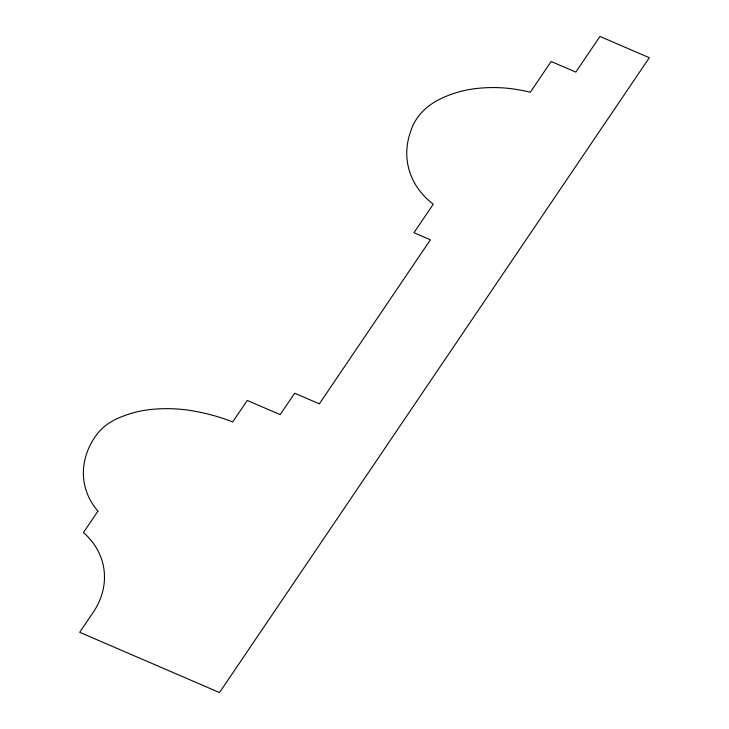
<?xml version="1.0" encoding="UTF-8"?>
<svg xmlns="http://www.w3.org/2000/svg" width="729" height="729" viewBox="0 0 729 729"><rect width="100%" height="100%" fill="white"/><g stroke="black" fill="none" stroke-linecap="round" stroke-linejoin="round"><path stroke-width="1.09" d="M97.932 511.157L83.443 532.562A82.623 68.089 -10.5 0 1 94.169 610.893L79.68 632.289L219.52 692.55L649.32 57.719L599.967 36.45L575.819 72.116L551.142 61.482L530.329 92.219A169.948 140.059 -10.5 0 0 515.485 89.284A124.695 102.762 -10.5 0 0 475.39 88.628A91.225 75.178 -10.5 0 0 438.585 99.818A57.372 47.285 -10.5 0 0 410.6 131.612A88.592 73.009 -10.5 0 0 433.272 204.184L413.963 232.715L430.411 239.805L319.338 403.857L294.662 393.223L280.173 414.628L247.268 400.449L232.715 421.936A193.221 159.241 -10.5 0 0 193.75 411.028A133.863 110.316 -10.5 0 0 153.391 409.224A91.007 75.005 -10.5 0 0 116.175 419.111A49.581 40.86 -10.5 0 0 95.435 436.37A83.288 68.635 -10.5 0 0 97.932 511.157"/></g></svg>
